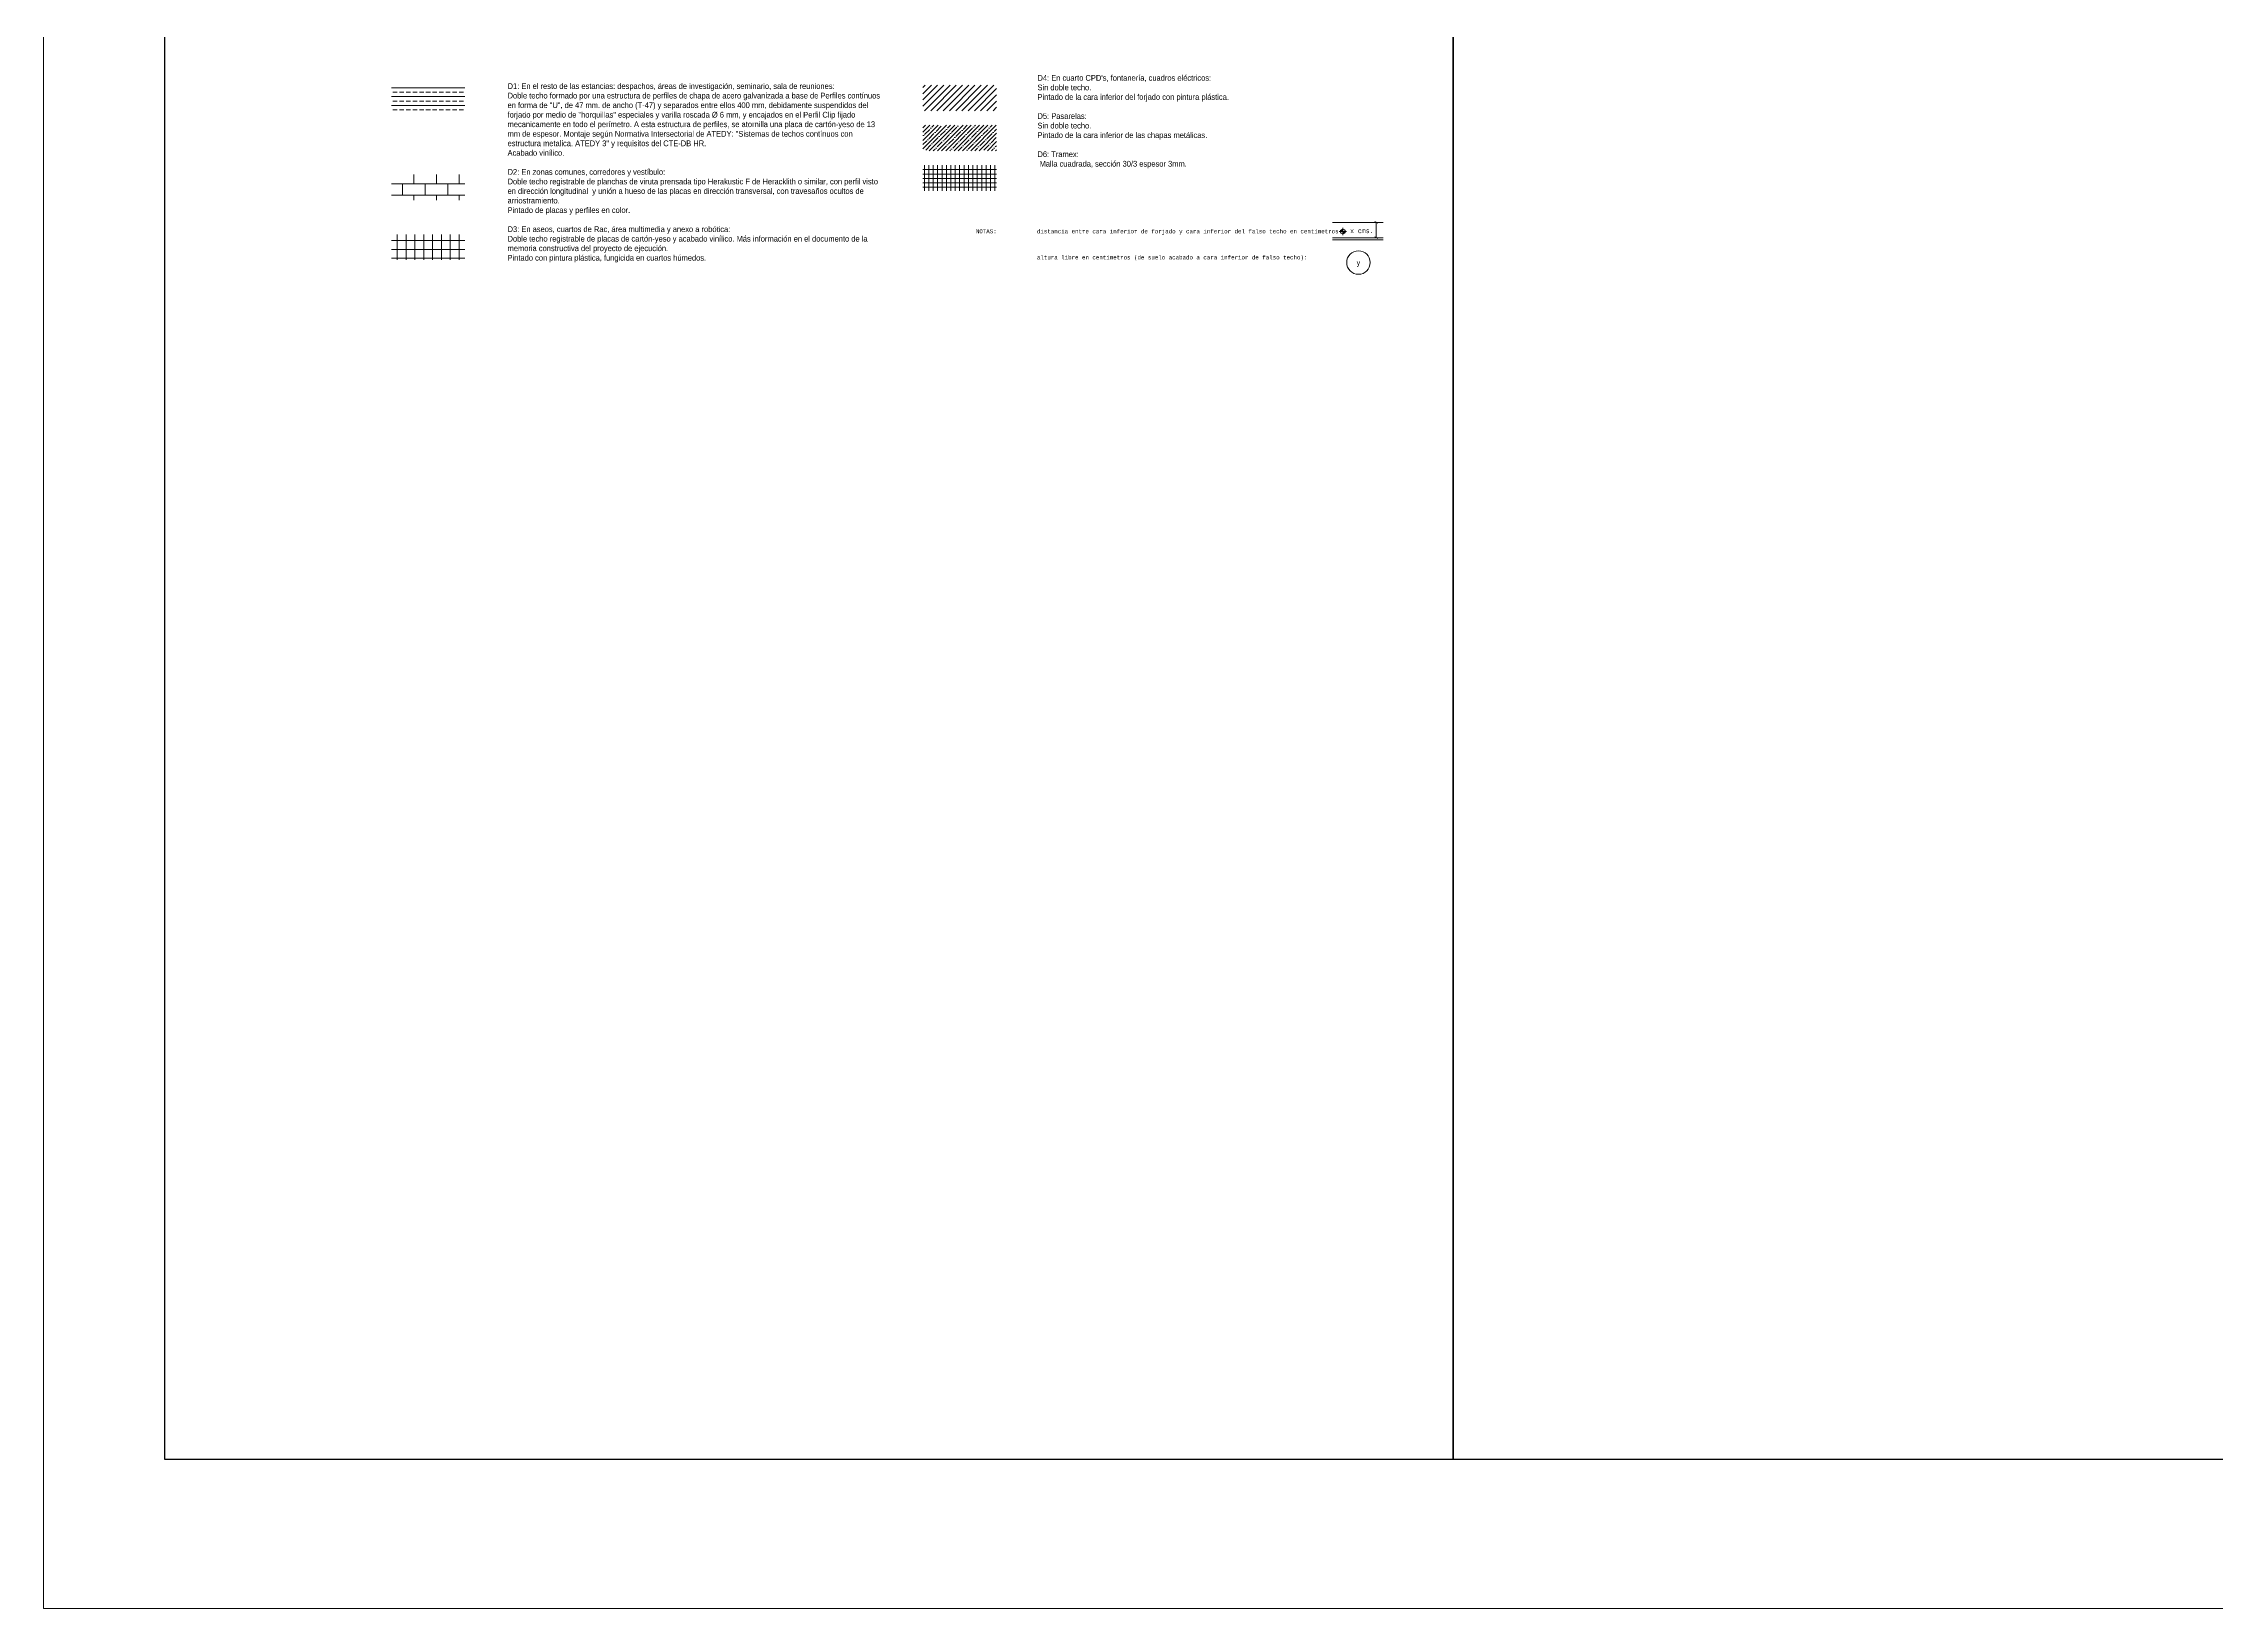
# Model space of a CAD drawing. Header units: millimetres. Extents: x 3383 to 4292, y 1469 to 1637.
# Drawn here: x 3382.8 to 3500.2, y 1469 to 1553.6 of the extents above; entities that cross this region are included whole.
import ezdxf
from ezdxf.enums import TextEntityAlignment as Align

# ---------------------------------------------------------------- set-up
doc = ezdxf.new("R2010")
doc.units = ezdxf.units.MM
doc.header["$LTSCALE"] = 0.0035
doc.layers.get('0').update_dxf_attribs({"lineweight": 5})
for name, color, linetype, lineweight in [('AT_chapa acero pintada', 7, 'Continuous', 5), ('AT_heraklith', 7, 'Continuous', 5), ('AT_practicable vinilico', 7, 'Continuous', 5), ('AT_rebocado y pintado', 7, 'Continuous', 5), ('AT_texto', 7, 'Continuous', 5), ('AT_texto @ 0.1', 7, 'Continuous', 5), ('AT_tramex', 7, 'Continuous', 5), ('AT_vinilico continuo', 7, 'Continuous', 5)]:
    doc.layers.add(name, color=color, linetype=linetype, lineweight=lineweight)
doc.layers.add('SOMBRA', color=8, linetype='Continuous')
doc.styles.get("Standard").update_dxf_attribs({"font": 'LUCON.TTF'})
doc.styles.add('Tahoma', font='TAHOMA.TTF')

# ---------------------------------------------------------------- blocks, each defined once
blk = doc.blocks.new('Símbolo de elevación - Imperial')
at = {"color": 0}
for p, q in [((-0.095, 0.104), (0.105, 0.104)), ((0.005, 0.004), (0.005, 0.204))]:
    blk.add_line(p, q, dxfattribs=at)
at = {"color": 0, "const_width": 0.0625}
for points in [[(0.005, 0.135, 0.414214), (-0.026, 0.104, 1)], [(0.005, 0.073, 0.414214), (0.036, 0.104, 1)]]:
    blk.add_lwpolyline(points, format="xyb", dxfattribs=at)
at = {"color": 0}
blk.add_circle((0.005, 0.104), 0.0625, dxfattribs=at)
blk = doc.blocks.new('Identificador - Métrico')
blk.add_circle((0, 0), 6.35)
at = {"style": 'Tahoma', "flags": 8}
blk.add_attdef('DETALLE Nº', text='', height=3, dxfattribs=at).set_placement((0, 0), align=Align.MIDDLE_CENTER)

msp = doc.modelspace()

# ---------------------------------------------------------------- hatches: boundary and pattern name
at = {"layer": 'AT_chapa acero pintada'}
h = msp.add_hatch(dxfattribs=at)
h.set_pattern_fill('ANSI35', color=256, scale=0.05, style=0)
h.set_pattern_definition([(45, (3479.68225, 1510.1952), (-0.2245064, 0.2245064), []), (45, (3479.90676, 1510.1952), (-0.2245064, 0.2245064), [0.396875, -0.079375, 0, -0.079375])])
h.paths.add_polyline_path([(3430.31, 1549.2), (3434.29, 1549.2), (3434.29, 1547.82), (3430.31, 1547.82)])
at = {"layer": 'AT_heraklith'}
h = msp.add_hatch(dxfattribs=at)
h.set_pattern_fill('AR-B816', color=256, scale=0.003, style=0)
h.set_pattern_definition([(0, (3450.9668, 1501.5271), (0, 0.6096), []), (90, (3450.9668, 1501.5271), (-0.6096, 0.6096), [0.6096, -0.6096])])
h.paths.add_polyline_path([(3401.6, 1546.53), (3405.57, 1546.53), (3405.57, 1545.15), (3401.6, 1545.15)])
at = {"layer": 'AT_practicable vinilico'}
h = msp.add_hatch(dxfattribs=at)
h.set_pattern_fill('ANSI37', color=256, scale=0.15, angle=45, style=0)
h.set_pattern_definition([(90, (3450.9668, 1506.2958), (-0.47625, 8e-17), []), (180, (3450.9668, 1506.2958), (-8e-17, -0.47625), [])])
h.paths.add_polyline_path([(3401.6, 1543.3), (3405.57, 1543.3), (3405.57, 1541.92), (3401.6, 1541.92)])
at = {"layer": 'AT_rebocado y pintado'}
h = msp.add_hatch(dxfattribs=at)
h.set_pattern_fill('ANSI31', color=256, scale=0.075, style=0)
h.set_pattern_definition([(45, (3479.68225, 1510.36152), (-0.1683798, 0.1683798), [])])
h.paths.add_polyline_path([(3430.31, 1551.36), (3434.29, 1551.36), (3434.29, 1549.98), (3430.31, 1549.98)])
at = {"layer": 'AT_tramex'}
h = msp.add_hatch(dxfattribs=at)
h.set_pattern_fill('ANSI37', color=256, scale=0.075, angle=45, style=0)
h.set_pattern_definition([(90, (3479.68225, 1512.03563), (-0.238125, 4e-17), []), (180, (3479.68225, 1512.03563), (-4e-17, -0.238125), [])])
h.paths.add_polyline_path([(3430.31, 1547.04), (3434.29, 1547.04), (3434.29, 1545.66), (3430.31, 1545.66)])
at = {"layer": 'AT_vinilico continuo'}
h = msp.add_hatch(dxfattribs=at)
h.set_pattern_fill('BRASS', color=256, scale=0.075, style=0)
h.set_pattern_definition([(0, (3450.9668, 1508.3615), (0, 0.47625), []), (0, (3450.9668, 1508.59964), (0, 0.47625), [0.238125, -0.1190625])])
h.paths.add_polyline_path([(3401.6, 1551.36), (3405.57, 1551.36), (3405.57, 1549.98), (3401.6, 1549.98)])

# ---------------------------------------------------------------- linework, layer by layer
at = {"layer": 'AT_texto'}
for p, q in [((3454.88, 1543.9), (3454.73, 1543.99)), ((3454.8, 1543.94), (3454.8, 1543.12)), ((3454.88, 1543.08), (3454.73, 1543.17))]:
    msp.add_line(p, q, dxfattribs=at)
msp.add_lwpolyline([(3382.8, 1637.31), (4291.58, 1637.31), (4291.58, 1469.05), (3382.8, 1469.05)], close=True, dxfattribs=at)
for points in [[(3452.43, 1543.94), (3455.18, 1543.94)], [(3452.43, 1543.12), (3455.18, 1543.12)], [(3452.43, 1543), (3455.18, 1543)]]:
    msp.add_lwpolyline(points, dxfattribs=at)
at = {"layer": 'SOMBRA'}
for points in [[(3458.95, 1630.32), (3389.33, 1630.32), (3389.33, 1477.13), (3458.95, 1477.13)], [(3513.78, 1630.32), (3458.95, 1630.32), (3458.95, 1477.13), (3513.78, 1477.13)]]:
    msp.add_lwpolyline(points, close=True, dxfattribs=at)

# ---------------------------------------------------------------- block references
at = {"layer": 'AT_texto @ 0.1'}
ref = msp.add_blockref('Símbolo de elevación - Imperial', (3452.99, 1543.25), dxfattribs=dict(at, xscale=2, yscale=2, zscale=2))
ref.add_attrib('ELEVACIÓN', 'x cms.', (3453.39, 1543.37), dxfattribs={"layer": '0', "color": 0, "height": 0.25})
ref = msp.add_blockref('Identificador - Métrico', (3453.84, 1541.78), dxfattribs=dict(at, xscale=0.1, yscale=0.1, zscale=0.1))
ref.add_attrib('DETALLE Nº', 'y', dxfattribs={"layer": '0', "height": 0.3, "style": 'Tahoma'}).set_placement((3453.84, 1541.78), align=Align.MIDDLE_CENTER)

# ---------------------------------------------------------------- texts
at = {"layer": 'AT_texto', "attachment_point": 1}
for s, width, gutter_width, insert, char_height in [('{\\fArial Narrow|b0|i0|c0|p34;\\H0.83333x;D1: En el resto de las estancias: despachos, áreas de investigación, seminario, sala de reuniones:\\PDoble techo formado por una estructura de perfiles de chapa de acero galvanizada a base de Perfiles contínuos en forma de "U", de 47 mm. de ancho (T-47) y separados entre ellos 400 mm, debidamente suspendidos del forjado por medio de "horquillas" especiales y varilla roscada Ø 6 mm, y encajados en el Perfil Clip fijado mecanicamente en todo el perímetro. A esta estructura de perfiles, se atornilla una placa de cartón-yeso de 13 mm de espesor. Montaje según Normativa Intersectorial de ATEDY: "Sistemas de techos contínuos con estructura metalica. ATEDY 3" y requisitos del CTE-DB HR. \\PAcabado vinílico.\\P\\PD2: En zonas comunes, corredores y vestíbulo:\\PDoble techo registrable de planchas de viruta prensada tipo Herakustic F de Heracklith o similar, con perfil visto en dirección longitudinal  y unión a hueso de las placas en dirección transversal, con travesaños ocultos de arriostramiento.\\PPintado de placas y perfiles en color.\\P\\PD3: En aseos, cuartos de Rac, área multimedia y anexo a robótica:\\PDoble techo registrable de placas de cartón-yeso y acabado vinílico. Más información en el documento de la memoria constructiva del proyecto de ejecución.\\PPintado con pintura plástica, fungicida en cuartos húmedos.}', 17.7057, 50, (3407.87, 1551.47), 0.37103), ("{\\fArial Narrow|b0|i0|c0|p34;\\H0.83333x;\\P\\P\\P\\P\\P\\P\\P\\P\\P\\P\\P\\P\\P\\P\\P\\P\\P\\P\\P\\PD4: En cuarto CPD's, fontanería, cuadros eléctricos:\\PSin doble techo.\\PPintado de la cara inferior del forjado con pintura plástica.\\P\\PD5: Pasarelas:\\PSin doble techo.\\PPintado de la cara inferior de las chapas metálicas.\\P\\PD6: Tramex:\\P Malla cuadrada, sección 30/3 espesor 3mm.}", 17.7057, 50, (3436.5, 1562.22), 0.371), ('NOTAS:', 15.1536, 1.5, (3433.17, 1543.58), 0.221), ('distancia entre cara inferior de forjado y cara inferior del falso techo en centímetros:', 15.7434, 1.5, (3436.47, 1543.58), 0.2211), ('altura libre en centímetros (de suelo acabado a cara inferior de falso techo): ', 15.6994, 1.5, (3436.47, 1542.17), 0.2211)]:
    msp.add_mtext_dynamic_manual_height_columns(s, width=width, gutter_width=gutter_width, heights=[0], dxfattribs=dict(at, insert=insert, char_height=char_height))

doc.saveas('drawing.dxf')
